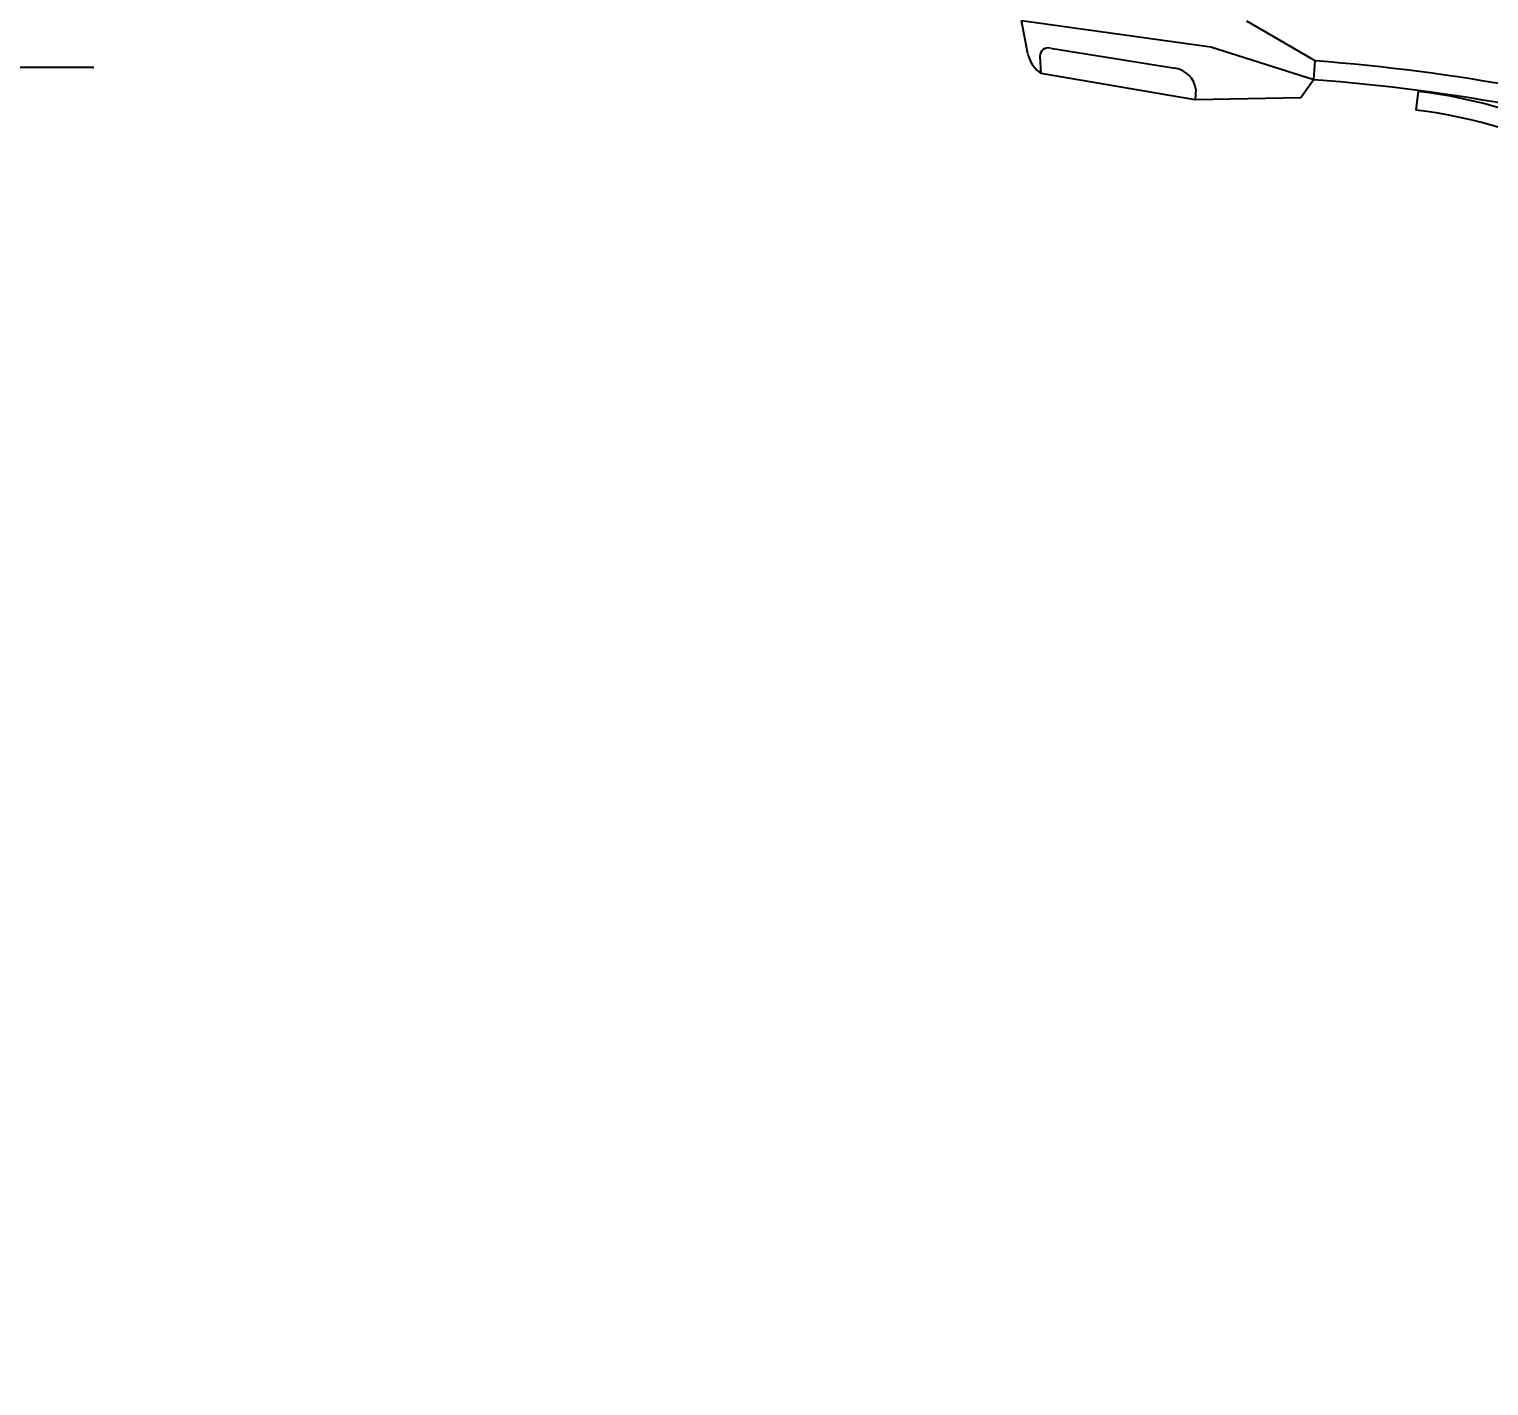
# Model space of a CAD drawing. Header units: millimetres. Extents: x 2 to 5882, y 1831 to 3462.
# Drawn here: x 546.12 to 557.6, y 2607.94 to 2618.61 of the extents above; entities that cross this region are included whole.
import ezdxf

# ---------------------------------------------------------------- set-up
doc = ezdxf.new("R2010")
doc.units = ezdxf.units.MM
doc.layers.add('标注', color=4, linetype='Continuous')
doc.layers.add('灯杆', color=7, linetype='Continuous')
doc.styles.get("Standard").update_dxf_attribs({"font": 'simplex1.shx', "width": 0.7, "bigfont": 'hztxt.shx'})
doc.dimstyles.new('比例1：200', dxfattribs={"dimtxt": 3, "dimasz": 2, "dimexe": 1, "dimexo": 1, "dimgap": 0.5, "dimtad": 1, "dimlfac": 20, "dimzin": 13, "dimdsep": 46, "dimtxsty": 'Standard', "dimcen": -0.09, "dimclrd": 256, "dimclre": 256, "dimclrt": 7, "dimaunit": 1, "dimadec": 0, "dimazin": 0, "dimtfac": 0.0005, "dimtix": 1, "dimtmove": 2, "dimatfit": 3, "dimfxl": 0, "dimtolj": 1, "dimtzin": 13, "dimarcsym": 0})

# ---------------------------------------------------------------- blocks, each defined once
blk = doc.blocks.new('*D188')
at = {"layer": 'DEFPOINTS', "color": 0}
for p in [(547.628, 2618.306), (544.738, 2598.369), (548.442, 2598.369)]:
    blk.add_point(p, dxfattribs=at)
at = {"layer": '标注', "lineweight": -2}
for p, q in [((546.628, 2618.306), (543.738, 2618.306)), ((544.738, 2616.306), (544.738, 2600.369)), ((547.442, 2598.369), (543.738, 2598.369))]:
    blk.add_line(p, q, dxfattribs=at)
at = {"layer": '标注'}
for points in [[(544.405, 2616.306), (545.071, 2616.306), (544.738, 2618.306)], [(544.405, 2600.369), (545.071, 2600.369), (544.738, 2598.369)]]:
    blk.add_solid(points, dxfattribs=at)
at = {"layer": '标注', "color": 7, "insert": (542.738, 2608.338), "char_height": 3, "attachment_point": 5, "rotation": 90}
blk.add_mtext('\\A1;600', dxfattribs=at)
blk = doc.blocks.new('双头路灯')
at = {"layer": '灯杆'}
for p, q in [((3.425, 19.32), (3.963, 19.632)), ((5.737, 19.638), (4.248, 19.429)), ((5.685, 19.375), (5.737, 19.638)), ((4.248, 19.429), (3.436, 19.172)), ((5.509, 19.419), (4.527, 19.262)), ((3.425, 19.32), (3.425, 19.32)), ((3.436, 19.172), (3.425, 19.32)), ((5.58, 19.219), (5.59, 19.356)), ((3.436, 19.172), (3.539, 19.028)), ((4.371, 19.013), (5.58, 19.219)), ((5.58, 19.219), (5.598, 19.233)), ((2.616, 19.08), (2.634, 18.932)), ((4.364, 19.098), (4.371, 19.013)), ((3.539, 19.028), (4.371, 19.013))]:
    blk.add_line(p, q, dxfattribs=at)
at = {"layer": '灯杆', "extrusion": (0, 0, -1)}
for centre, major_axis, start_param, end_param in [((5.525, 19.356), (0.0463, 0.0463), -1.027707, 0.784181), ((4.607, 3.842), (-10.976, 10.976), 0.49773, 0.709139), ((5.452, 19.421), (-0.168, 0.168), 2.550965, 3.265752), ((4.607, 3.842), (10.871, 10.871), -1.07588, -0.861658), ((4.558, 19.069), (-0.138, 0.138), 5.64658, 6.908794), ((3.103, 15.043), (-2.875, 2.875), 6.27584, 6.948597), ((3.103, 15.043), (-2.77, 2.77), 6.236899, 6.948597)]:
    blk.add_ellipse(centre, major_axis=major_axis, ratio=1, start_param=start_param, end_param=end_param, dxfattribs=at)

msp = doc.modelspace()

# ---------------------------------------------------------------- block references
at = {"layer": '标注', "xscale": -1}
msp.add_blockref('双头路灯', (559.66056, 2599.03852), dxfattribs=at)

# ---------------------------------------------------------------- dimensions: what is measured, and where the dimension line sits
at = {"layer": '标注'}
dim = msp.add_linear_dim(base=(544.73785, 2598.36939), p1=(547.62827, 2618.30648), p2=(548.44175, 2598.36939), angle=90, text='600', dimstyle='比例1：200', dxfattribs=at)
dim.commit()
dim.dimension.update_dxf_attribs({"geometry": '*D188', "text_midpoint": (542.73785, 2608.33794)})

doc.saveas('drawing.dxf')
